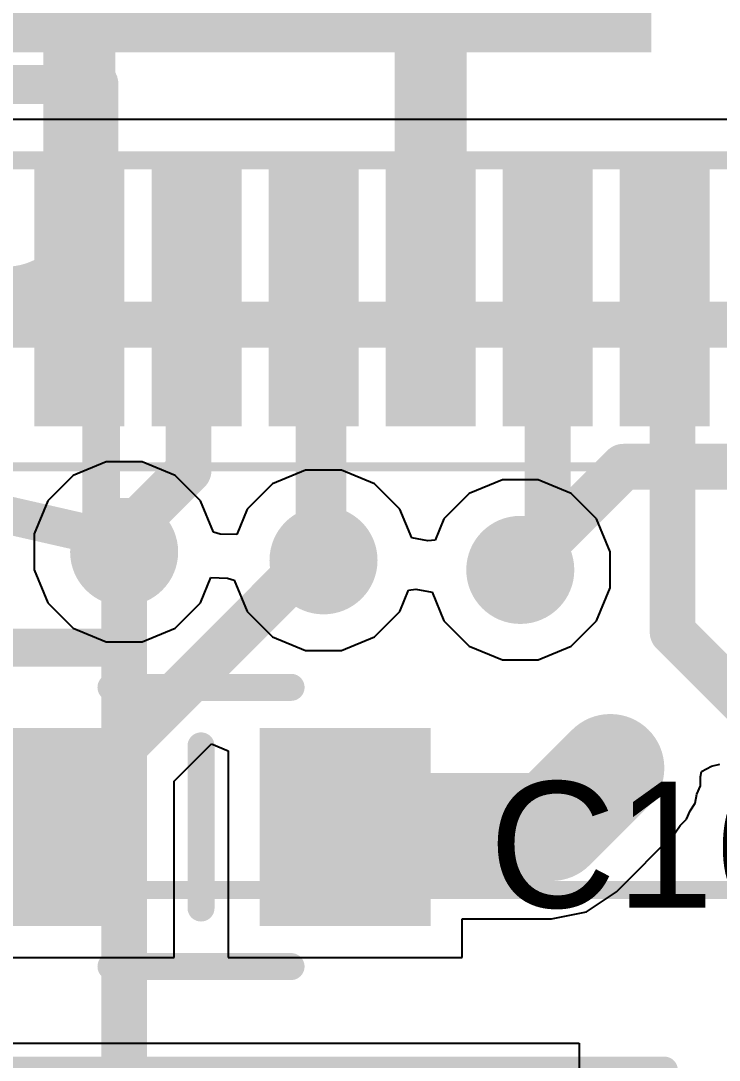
# Model space of a CAD drawing. Header units: inches. Extents: x 0 to 110, y 0 to 95.
# Drawn here: x 50.93 to 54.8, y 46.55 to 52.32 of the extents above; entities that cross this region are included whole.
import ezdxf

# ---------------------------------------------------------------- set-up
doc = ezdxf.new("R2010")
doc.units = ezdxf.units.IN
for name, color, linetype in [('Bottom Layer', 5, 'Continuous'), ('Int1', 16, 'Continuous'), ('Int2', 76, 'Continuous'), ('Mechanical 13', 56, 'Continuous'), ('Panelize Outline', 56, 'Continuous'), ('Top Courtyard', 56, 'Continuous'), ('Top Layer', 1, 'Continuous'), ('Top Overlay', 2, 'Continuous'), ('Top Paste', 8, 'Continuous'), ('Top Solder', 216, 'Continuous'), ('Via Holes', 16, 'Continuous')]:
    doc.layers.add(name, color=color, linetype=linetype)
doc.styles.add('Arial', font='', dxfattribs={"height": 0.2})
doc.styles.add('GOST type B', font='', dxfattribs={"height": 0.2})
doc.styles.get('Arial').set_extended_font_data('Arial')
doc.styles.get('GOST type B').set_extended_font_data('GOST type B')

# ---------------------------------------------------------------- blocks, each defined once
blk = doc.blocks.new('P____PAK_SO_8_735')
at = {"layer": 'Top Courtyard'}
blk.add_lwpolyline([(4.432, -3.45, 0.1, 0.1, 0), (-4.178, -3.45, 0.1, 0.1, 0)], format="xyseb", dxfattribs=at)
at = {"layer": 'Top Overlay'}
blk.add_lwpolyline([(2.127, -2.45, 0.15, 0.15, 0), (-1.673, -2.45, 0.15, 0.15, 0)], format="xyseb", dxfattribs=at)
blk.add_lwpolyline([(-1.7105, -2.45, 0.075, 0.075, 1), (-1.6355, -2.45, 0.075, 0.075, 1)], format="xyseb", close=True, dxfattribs=at)
blk = doc.blocks.new('0603R_741')
at = {"layer": 'Top Layer'}
for points in [[(-1.05, -0.475), (-1.05, 0.475), (-0.25, 0.475), (-0.25, -0.475)], [(0.25, -0.475), (0.25, 0.475), (1.05, 0.475), (1.05, -0.475)]]:
    blk.add_hatch(color=1, dxfattribs=at).paths.add_polyline_path(points)
at = {"layer": 'Top Paste'}
for points in [[(-1.05, -0.475), (-1.05, 0.475), (-0.25, 0.475), (-0.25, -0.475)], [(0.25, -0.475), (0.25, 0.475), (1.05, 0.475), (1.05, -0.475)]]:
    blk.add_hatch(color=8, dxfattribs=at).paths.add_polyline_path(points)
at = {"layer": 'Top Solder'}
for points in [[(-1.075, -0.5), (-1.075, 0.5), (-0.225, 0.5), (-0.225, -0.5)], [(0.225, -0.5), (0.225, 0.5), (1.075, 0.5), (1.075, -0.5)]]:
    blk.add_hatch(color=216, dxfattribs=at).paths.add_polyline_path(points)
at = {"layer": 'Panelize Outline'}
for points in [[(-0.85, -0.475, 0.25, 0.25, 0), (-0.85, 0.475, 0.25, 0.25, 0)], [(0.85, 0.475, 0.25, 0.25, 0), (-0.85, 0.475, 0.25, 0.25, 0)], [(0.85, -0.475, 0.25, 0.25, 0), (0.85, 0.475, 0.25, 0.25, 0)], [(0.85, -0.475, 0.25, 0.25, 0), (-0.85, -0.475, 0.25, 0.25, 0)]]:
    blk.add_lwpolyline(points, format="xyseb", dxfattribs=at)
for points in [[(-0.9125, 0.475, 0.125, 0.125, 1), (-0.7875, 0.475, 0.125, 0.125, 1)], [(-0.9125, 0.475, 0.125, 0.125, 1), (-0.7875, 0.475, 0.125, 0.125, 1)], [(0.7875, 0.475, 0.125, 0.125, 1), (0.9125, 0.475, 0.125, 0.125, 1)], [(0.7875, 0.475, 0.125, 0.125, 1), (0.9125, 0.475, 0.125, 0.125, 1)], [(-0.9125, -0.475, 0.125, 0.125, 1), (-0.7875, -0.475, 0.125, 0.125, 1)], [(-0.9125, -0.475, 0.125, 0.125, 1), (-0.7875, -0.475, 0.125, 0.125, 1)], [(0.7875, -0.475, 0.125, 0.125, 1), (0.9125, -0.475, 0.125, 0.125, 1)], [(0.7875, -0.475, 0.125, 0.125, 1), (0.9125, -0.475, 0.125, 0.125, 1)]]:
    blk.add_lwpolyline(points, format="xyseb", close=True, dxfattribs=at)
at = {"layer": 'Top Overlay'}
for points in [[(0.5, 0.725, 0.15, 0.15, 0), (-0.5, 0.725, 0.15, 0.15, 0)], [(0.5, -0.725, 0.15, 0.15, 0), (-0.5, -0.725, 0.15, 0.15, 0)]]:
    blk.add_lwpolyline(points, format="xyseb", dxfattribs=at)
for points in [[(-0.5375, 0.725, 0.075, 0.075, 1), (-0.4625, 0.725, 0.075, 0.075, 1)], [(0.4625, 0.725, 0.075, 0.075, 1), (0.5375, 0.725, 0.075, 0.075, 1)], [(-0.5375, -0.725, 0.075, 0.075, 1), (-0.4625, -0.725, 0.075, 0.075, 1)], [(0.4625, -0.725, 0.075, 0.075, 1), (0.5375, -0.725, 0.075, 0.075, 1)]]:
    blk.add_lwpolyline(points, format="xyseb", close=True, dxfattribs=at)
at = {"layer": 'Panelize Outline', "style": 'GOST type B'}
blk.add_text('R7b', height=2.15, dxfattribs=at).set_placement((-2.4, 1.4))
blk = doc.blocks.new('HTSSOP_20_748')
at = {"layer": 'Top Layer'}
for points in [[(2.2, 2.5), (3.65, 2.5), (3.65, 2.05), (2.2, 2.05)], [(-1.575, -2.175), (-1.575, 2.175), (1.575, 2.175), (1.575, -2.175)], [(2.2, 1.85), (3.65, 1.85), (3.65, 1.4), (2.2, 1.4)], [(2.2, 1.2), (3.65, 1.2), (3.65, 0.75), (2.2, 0.75)], [(2.2, 0.55), (3.65, 0.55), (3.65, 0.1), (2.2, 0.1)], [(2.2, -0.1), (3.65, -0.1), (3.65, -0.55), (2.2, -0.55)], [(2.2, -0.75), (3.65, -0.75), (3.65, -1.2), (2.2, -1.2)]]:
    blk.add_hatch(color=1, dxfattribs=at).paths.add_polyline_path(points)
at = {"layer": 'Top Paste'}
for points in [[(2.2, 2.5), (3.65, 2.5), (3.65, 2.05), (2.2, 2.05)], [(-1.575, -2.175), (-1.575, 2.175), (1.575, 2.175), (1.575, -2.175)], [(2.2, 1.85), (3.65, 1.85), (3.65, 1.4), (2.2, 1.4)], [(2.2, 1.2), (3.65, 1.2), (3.65, 0.75), (2.2, 0.75)], [(2.2, 0.55), (3.65, 0.55), (3.65, 0.1), (2.2, 0.1)], [(2.2, -0.1), (3.65, -0.1), (3.65, -0.55), (2.2, -0.55)], [(2.2, -0.75), (3.65, -0.75), (3.65, -1.2), (2.2, -1.2)]]:
    blk.add_hatch(color=8, dxfattribs=at).paths.add_polyline_path(points)
at = {"layer": 'Top Solder'}
for points in [[(2.175, 2.525), (3.675, 2.525), (3.675, 2.025), (2.175, 2.025)], [(-1.6, -2.2), (-1.6, 2.2), (1.6, 2.2), (1.6, -2.2)], [(2.175, 1.875), (3.675, 1.875), (3.675, 1.375), (2.175, 1.375)], [(2.175, 1.225), (3.675, 1.225), (3.675, 0.725), (2.175, 0.725)], [(2.175, 0.575), (3.675, 0.575), (3.675, 0.075), (2.175, 0.075)], [(2.175, -0.075), (3.675, -0.075), (3.675, -0.575), (2.175, -0.575)], [(2.175, -0.725), (3.675, -0.725), (3.675, -1.225), (2.175, -1.225)]]:
    blk.add_hatch(color=216, dxfattribs=at).paths.add_polyline_path(points)
at = {"layer": 'Mechanical 13'}
blk.add_lwpolyline([(2.2, -3.25, 0.1, 0.1, 0), (2.2, 3.25, 0.1, 0.1, 0)], format="xyseb", dxfattribs=at)
at = {"layer": 'Top Courtyard'}
blk.add_lwpolyline([(3.9, -3.55, 0.05, 0.05, 0), (3.9, 3.55, 0.05, 0.05, 0)], format="xyseb", dxfattribs=at)
blk = doc.blocks.new('0603C_756')
at = {"layer": 'Top Layer'}
for points in [[(-1.25, -0.525), (-1.25, 0.525), (-0.35, 0.525), (-0.35, -0.525)], [(0.35, -0.525), (0.35, 0.525), (1.25, 0.525), (1.25, -0.525)]]:
    blk.add_hatch(color=1, dxfattribs=at).paths.add_polyline_path(points)
at = {"layer": 'Top Paste'}
for points in [[(-1.25, -0.525), (-1.25, 0.525), (-0.35, 0.525), (-0.35, -0.525)], [(0.35, -0.525), (0.35, 0.525), (1.25, 0.525), (1.25, -0.525)]]:
    blk.add_hatch(color=8, dxfattribs=at).paths.add_polyline_path(points)
at = {"layer": 'Top Solder'}
for points in [[(-1.275, -0.55), (-1.275, 0.55), (-0.325, 0.55), (-0.325, -0.55)], [(0.325, -0.55), (0.325, 0.55), (1.275, 0.55), (1.275, -0.55)]]:
    blk.add_hatch(color=216, dxfattribs=at).paths.add_polyline_path(points)
at = {"layer": 'Top Overlay'}
for points in [[(-0.5, 0.775, 0.15, 0.15, 0), (0.5, 0.775, 0.15, 0.15, 0)], [(0, -0.45, 0.15, 0.15, 0), (0, 0.45, 0.15, 0.15, 0)], [(-0.5, -0.775, 0.15, 0.15, 0), (0.5, -0.775, 0.15, 0.15, 0)]]:
    blk.add_lwpolyline(points, format="xyseb", dxfattribs=at)
for points in [[(-0.5375, 0.775, 0.075, 0.075, 1), (-0.4625, 0.775, 0.075, 0.075, 1)], [(0.4625, 0.775, 0.075, 0.075, 1), (0.5375, 0.775, 0.075, 0.075, 1)], [(-0.0375, 0.45, 0.075, 0.075, 1), (0.0375, 0.45, 0.075, 0.075, 1)], [(-0.0375, -0.45, 0.075, 0.075, 1), (0.0375, -0.45, 0.075, 0.075, 1)], [(-0.5375, -0.775, 0.075, 0.075, 1), (-0.4625, -0.775, 0.075, 0.075, 1)], [(0.4625, -0.775, 0.075, 0.075, 1), (0.5375, -0.775, 0.075, 0.075, 1)]]:
    blk.add_lwpolyline(points, format="xyseb", close=True, dxfattribs=at)

msp = doc.modelspace()

# ---------------------------------------------------------------- hatches: boundary and pattern name
at = {"layer": 'Bottom Layer'}
h = msp.add_hatch(color=5, dxfattribs=at)
edge = h.paths.add_edge_path()
edge.add_arc((51.5, 49.375), 0.3, 0, 360)
h = msp.add_hatch(color=5, dxfattribs=at)
edge = h.paths.add_edge_path()
edge.add_arc((52.6072, 49.3282), 0.3, 0, 360)
h = msp.add_hatch(color=5, dxfattribs=at)
edge = h.paths.add_edge_path()
edge.add_arc((53.7, 49.275), 0.3, 0, 360)
h = msp.add_hatch(color=5, dxfattribs=at)
edge = h.paths.add_edge_path()
edge.add_arc((54.2, 48.175), 0.3, 0, 360)
at = {"layer": 'Int1'}
h = msp.add_hatch(color=16, dxfattribs=at)
edge = h.paths.add_edge_path()
edge.add_arc((51.5, 49.375), 0.3, 0, 360)
h = msp.add_hatch(color=16, dxfattribs=at)
edge = h.paths.add_edge_path()
edge.add_arc((52.6072, 49.3282), 0.3, 0, 360)
h = msp.add_hatch(color=16, dxfattribs=at)
edge = h.paths.add_edge_path()
edge.add_arc((53.7, 49.275), 0.3, 0, 360)
h = msp.add_hatch(color=16, dxfattribs=at)
edge = h.paths.add_edge_path()
edge.add_arc((54.2, 48.175), 0.3, 0, 360)
at = {"layer": 'Int2'}
h = msp.add_hatch(color=76, dxfattribs=at)
edge = h.paths.add_edge_path()
edge.add_arc((51.5, 49.375), 0.3, 0, 360)
h = msp.add_hatch(color=76, dxfattribs=at)
edge = h.paths.add_edge_path()
edge.add_arc((52.6072, 49.3282), 0.3, 0, 360)
h = msp.add_hatch(color=76, dxfattribs=at)
edge = h.paths.add_edge_path()
edge.add_arc((53.7, 49.275), 0.3, 0, 360)
h = msp.add_hatch(color=76, dxfattribs=at)
edge = h.paths.add_edge_path()
edge.add_arc((54.2, 48.175), 0.3, 0, 360)
at = {"layer": 'Top Layer'}
h = msp.add_hatch(color=1, dxfattribs=at)
edge = h.paths.add_edge_path()
edge.add_arc((51.5, 49.375), 0.3, 0, 360)
h = msp.add_hatch(color=1, dxfattribs=at)
edge = h.paths.add_edge_path()
edge.add_arc((52.6072, 49.3282), 0.3, 0, 360)
h = msp.add_hatch(color=1, dxfattribs=at)
edge = h.paths.add_edge_path()
edge.add_arc((53.7, 49.275), 0.3, 0, 360)
h = msp.add_hatch(color=1, dxfattribs=at)
edge = h.paths.add_edge_path()
edge.add_arc((54.2, 48.175), 0.3, 0, 360)
at = {"layer": 'Via Holes'}
h = msp.add_hatch(color=7, dxfattribs=at)
edge = h.paths.add_edge_path()
edge.add_arc((51.5, 49.375), 0.15, 0, 360)
h = msp.add_hatch(color=7, dxfattribs=at)
edge = h.paths.add_edge_path()
edge.add_arc((52.6072, 49.3282), 0.15, 0, 360)
h = msp.add_hatch(color=7, dxfattribs=at)
edge = h.paths.add_edge_path()
edge.add_arc((53.7, 49.275), 0.15, 0, 360)
h = msp.add_hatch(color=7, dxfattribs=at)
edge = h.paths.add_edge_path()
edge.add_arc((54.2, 48.175), 0.15, 0, 360)

# ---------------------------------------------------------------- linework, layer by layer
at = {"layer": 'Bottom Layer'}
for points in [[(47.5385, 50.6365, 0.254, 0.254, 0), (52.6072, 50.6365, 0.254, 0.254, 0)], [(52.6072, 50.6365, 0.254, 0.254, 0), (55.8782, 50.6365, 0.254, 0.254, 0)], [(52.6072, 49.3282, 0.254, 0.254, 0), (52.6072, 50.6365, 0.254, 0.254, 0)], [(53.7, 49.275, 0.254, 0.254, 0), (54.273, 49.848, 0.254, 0.254, 0)], [(54.273, 49.848, 0.254, 0.254, 0), (56.227, 49.848, 0.254, 0.254, 0)], [(51.5, 36.5686, 0.254, 0.254, 0), (51.5, 49.375, 0.254, 0.254, 0)]]:
    msp.add_lwpolyline(points, format="xyseb", dxfattribs=at)
for points in [[(52.5437, 50.6365, 0.127, 0.127, 1), (52.6707, 50.6365, 0.127, 0.127, 1)], [(52.5437, 50.6365, 0.127, 0.127, 1), (52.6707, 50.6365, 0.127, 0.127, 1)], [(52.5437, 50.6365, 0.127, 0.127, 1), (52.6707, 50.6365, 0.127, 0.127, 1)], [(54.2095, 49.848, 0.127, 0.127, 1), (54.3365, 49.848, 0.127, 0.127, 1)], [(54.2095, 49.848, 0.127, 0.127, 1), (54.3365, 49.848, 0.127, 0.127, 1)], [(51.4365, 49.375, 0.127, 0.127, 1), (51.5635, 49.375, 0.127, 0.127, 1)], [(52.5437, 49.3282, 0.127, 0.127, 1), (52.6707, 49.3282, 0.127, 0.127, 1)], [(53.6365, 49.275, 0.127, 0.127, 1), (53.7635, 49.275, 0.127, 0.127, 1)]]:
    msp.add_lwpolyline(points, format="xyseb", close=True, dxfattribs=at)
at = {"layer": 'Int1'}
for p, q in [((51.4006, 49.875), (51.2168, 49.7989)), ((51.5995, 49.875), (51.4006, 49.875)), ((51.7832, 49.7989), (51.5995, 49.875)), ((52.5077, 49.8282), (52.3239, 49.752)), ((52.7066, 49.8282), (52.5077, 49.8282)), ((52.8904, 49.752), (52.7066, 49.8282)), ((51.2168, 49.7989), (51.0761, 49.6582)), ((51.9239, 49.6582), (51.7832, 49.7989)), ((52.3239, 49.752), (52.1833, 49.6114)), ((53.031, 49.6114), (52.8904, 49.752)), ((53.6006, 49.775), (53.4168, 49.6989)), ((53.7995, 49.775), (53.6006, 49.775)), ((53.9832, 49.6989), (53.7995, 49.775)), ((53.4168, 49.6989), (53.2761, 49.5582)), ((54.1239, 49.5582), (53.9832, 49.6989)), ((51.0761, 49.6582), (51, 49.4745)), ((51.9956, 49.485), (51.9239, 49.6582)), ((52.1833, 49.6114), (52.125, 49.4707)), ((53.0969, 49.4523), (53.031, 49.6114)), ((53.2761, 49.5582), (53.2271, 49.4398)), ((54.2, 49.3745), (54.1239, 49.5582)), ((51, 49.4745), (51, 49.2756)), ((52.0327, 49.4735), (51.9956, 49.485)), ((52.125, 49.4707), (52.0327, 49.4735)), ((53.1867, 49.4357), (53.0969, 49.4523)), ((53.2271, 49.4398), (53.1867, 49.4357)), ((54.2, 49.1756), (54.2, 49.3745)), ((51, 49.2756), (51.0761, 49.0918)), ((51.9239, 49.0918), (51.9822, 49.2324)), ((51.9822, 49.2324), (52.0744, 49.2297)), ((52.0744, 49.2297), (52.1115, 49.2181)), ((52.1115, 49.2181), (52.1833, 49.0449)), ((53.0801, 49.1633), (53.1205, 49.1674)), ((53.1205, 49.1674), (53.2102, 49.1509)), ((54.1239, 48.9918), (54.2, 49.1756)), ((53.031, 49.0449), (53.0801, 49.1633)), ((53.2102, 49.1509), (53.2761, 48.9918)), ((51.0761, 49.0918), (51.2168, 48.9511)), ((51.7832, 48.9511), (51.9239, 49.0918)), ((52.1833, 49.0449), (52.3239, 48.9043)), ((52.8904, 48.9043), (53.031, 49.0449)), ((51.2168, 48.9511), (51.4006, 48.875)), ((51.5995, 48.875), (51.7832, 48.9511)), ((53.2761, 48.9918), (53.4168, 48.8511)), ((53.9832, 48.8511), (54.1239, 48.9918)), ((52.3239, 48.9043), (52.5077, 48.8282)), ((52.7066, 48.8282), (52.8904, 48.9043)), ((51.4006, 48.875), (51.5995, 48.875)), ((52.5077, 48.8282), (52.7066, 48.8282)), ((53.4168, 48.8511), (53.6006, 48.775)), ((53.7995, 48.775), (53.9832, 48.8511)), ((53.6006, 48.775), (53.7995, 48.775))]:
    msp.add_line(p, q, dxfattribs=at)
at = {"layer": 'Int2'}
for p, q in [((51.4006, 49.875), (51.2168, 49.7989)), ((51.5995, 49.875), (51.4006, 49.875)), ((51.7832, 49.7989), (51.5995, 49.875)), ((52.5077, 49.8282), (52.3239, 49.752)), ((52.7066, 49.8282), (52.5077, 49.8282)), ((52.8904, 49.752), (52.7066, 49.8282)), ((51.2168, 49.7989), (51.0761, 49.6582)), ((51.9239, 49.6582), (51.7832, 49.7989)), ((52.3239, 49.752), (52.1833, 49.6114)), ((53.031, 49.6114), (52.8904, 49.752)), ((53.6006, 49.775), (53.4168, 49.6989)), ((53.7995, 49.775), (53.6006, 49.775)), ((53.9832, 49.6989), (53.7995, 49.775)), ((53.4168, 49.6989), (53.2761, 49.5582)), ((54.1239, 49.5582), (53.9832, 49.6989)), ((51.0761, 49.6582), (51, 49.4745)), ((51.9956, 49.485), (51.9239, 49.6582)), ((52.1833, 49.6114), (52.125, 49.4707)), ((53.0969, 49.4523), (53.031, 49.6114)), ((53.2761, 49.5582), (53.2271, 49.4398)), ((54.2, 49.3745), (54.1239, 49.5582)), ((51, 49.4745), (51, 49.2756)), ((52.0327, 49.4735), (51.9956, 49.485)), ((52.125, 49.4707), (52.0327, 49.4735)), ((53.1867, 49.4357), (53.0969, 49.4523)), ((53.2271, 49.4398), (53.1867, 49.4357)), ((54.2, 49.1756), (54.2, 49.3745)), ((51, 49.2756), (51.0761, 49.0918)), ((51.9239, 49.0918), (51.9822, 49.2324)), ((51.9822, 49.2324), (52.0744, 49.2297)), ((52.0744, 49.2297), (52.1115, 49.2181)), ((52.1115, 49.2181), (52.1833, 49.0449)), ((53.0801, 49.1633), (53.1205, 49.1674)), ((53.1205, 49.1674), (53.2102, 49.1509)), ((54.1239, 48.9918), (54.2, 49.1756)), ((53.031, 49.0449), (53.0801, 49.1633)), ((53.2102, 49.1509), (53.2761, 48.9918)), ((51.0761, 49.0918), (51.2168, 48.9511)), ((51.7832, 48.9511), (51.9239, 49.0918)), ((52.1833, 49.0449), (52.3239, 48.9043)), ((52.8904, 48.9043), (53.031, 49.0449)), ((51.2168, 48.9511), (51.4006, 48.875)), ((51.5995, 48.875), (51.7832, 48.9511)), ((53.2761, 48.9918), (53.4168, 48.8511)), ((53.9832, 48.8511), (54.1239, 48.9918)), ((52.3239, 48.9043), (52.5077, 48.8282)), ((52.7066, 48.8282), (52.8904, 48.9043)), ((51.4006, 48.875), (51.5995, 48.875)), ((52.5077, 48.8282), (52.7066, 48.8282)), ((53.4168, 48.8511), (53.6006, 48.775)), ((53.7995, 48.775), (53.9832, 48.8511)), ((53.6006, 48.775), (53.7995, 48.775))]:
    msp.add_line(p, q, dxfattribs=at)
at = {"layer": 'Top Layer'}
for p, q in [((55.7, 51.775), (48.7, 51.775)), ((51.777, 48.1015), (51.9846, 48.3091)), ((51.9846, 48.3091), (52.077, 48.2708)), ((52.077, 48.2708), (52.077, 47.123)), ((54.706, 48.1561), (54.7618, 48.1861)), ((54.7618, 48.1861), (54.8076, 48.1959)), ((54.7, 48.1258), (54.706, 48.1561)), ((51.777, 47.123), (51.777, 48.1015)), ((54.6808, 48.0292), (54.7, 48.0756)), ((54.7, 48.0756), (54.7, 48.1258)), ((54.671, 47.9799), (54.6808, 48.0292)), ((54.6431, 47.9382), (54.671, 47.9799)), ((54.6239, 47.8918), (54.6431, 47.9382)), ((54.5605, 47.8145), (54.5884, 47.8563)), ((54.5884, 47.8563), (54.6239, 47.8918)), ((54.2335, 47.4875), (54.5605, 47.8145)), ((54.0681, 47.377), (54.2335, 47.4875)), ((53.873, 47.3382), (54.0681, 47.377)), ((53.377, 47.123), (53.377, 47.3382)), ((53.377, 47.3382), (53.873, 47.3382)), ((50.477, 47.123), (51.777, 47.123)), ((52.077, 47.123), (53.377, 47.123)), ((48.027, 46.648), (54.027, 46.648)), ((54.027, 46.648), (54.027, 41.348))]:
    msp.add_line(p, q, dxfattribs=at)
for points in [[(51.252, 50.823, 0.4, 0.4, 0), (51.252, 52.773, 0.4, 0.4, 0)], [(53.202, 50.823, 0.4, 0.4, 0), (53.202, 52.773, 0.4, 0.4, 0)], [(51.858, 50.779, 0.254, 0.254, 0), (51.902, 50.823, 0.254, 0.254, 0)], [(51.858, 49.8266, 0.254, 0.254, 0), (51.858, 50.779, 0.254, 0.254, 0)], [(52.552, 50.823, 0.254, 0.254, 0), (52.5796, 50.7954, 0.254, 0.254, 0)], [(52.5796, 49.3557, 0.254, 0.254, 0), (52.5796, 50.7954, 0.254, 0.254, 0)], [(53.852, 49.5206, 0.254, 0.254, 0), (53.852, 50.823, 0.254, 0.254, 0)], [(54.502, 50.823, 0.254, 0.254, 0), (54.546, 50.779, 0.254, 0.254, 0)], [(54.546, 48.929, 0.254, 0.254, 0), (54.546, 50.779, 0.254, 0.254, 0)], [(51.5, 49.4686, 0.254, 0.254, 0), (51.858, 49.8266, 0.254, 0.254, 0)], [(53.7, 49.3686, 0.254, 0.254, 0), (53.852, 49.5206, 0.254, 0.254, 0)], [(51.5, 49.375, 0.254, 0.254, 0), (51.5, 49.4686, 0.254, 0.254, 0)], [(52.5796, 49.3557, 0.254, 0.254, 0), (52.6072, 49.3282, 0.254, 0.254, 0)], [(53.7, 49.275, 0.254, 0.254, 0), (53.7, 49.3686, 0.254, 0.254, 0)], [(51.127, 47.923, 0.254, 0.254, 0), (52.452, 49.248, 0.254, 0.254, 0)], [(52.452, 49.248, 0.254, 0.254, 0), (52.527, 49.248, 0.254, 0.254, 0)], [(52.527, 49.248, 0.254, 0.254, 0), (52.5395, 49.2605, 0.254, 0.254, 0)], [(54.546, 48.929, 0.254, 0.254, 0), (55.37, 48.105, 0.254, 0.254, 0)], [(53.873, 47.848, 0.6, 0.6, 0), (54.2, 48.175, 0.6, 0.6, 0)], [(52.727, 47.848, 0.6, 0.6, 0), (53.873, 47.848, 0.6, 0.6, 0)], [(51.127, 47.848, 0.254, 0.254, 0), (51.127, 47.923, 0.254, 0.254, 0)]]:
    msp.add_lwpolyline(points, format="xyseb", dxfattribs=at)
for points in [[(51.152, 50.823, 0.2, 0.2, 1), (51.352, 50.823, 0.2, 0.2, 1)], [(53.102, 50.823, 0.2, 0.2, 1), (53.302, 50.823, 0.2, 0.2, 1)], [(51.7945, 50.779, 0.127, 0.127, 1), (51.9215, 50.779, 0.127, 0.127, 1)], [(51.7945, 50.779, 0.127, 0.127, 1), (51.9215, 50.779, 0.127, 0.127, 1)], [(51.8385, 50.823, 0.127, 0.127, 1), (51.9655, 50.823, 0.127, 0.127, 1)], [(52.4885, 50.823, 0.127, 0.127, 1), (52.6155, 50.823, 0.127, 0.127, 1)], [(52.5161, 50.7954, 0.127, 0.127, 1), (52.6431, 50.7954, 0.127, 0.127, 1)], [(52.5161, 50.7954, 0.127, 0.127, 1), (52.6431, 50.7954, 0.127, 0.127, 1)], [(53.7885, 50.823, 0.127, 0.127, 1), (53.9155, 50.823, 0.127, 0.127, 1)], [(54.4385, 50.823, 0.127, 0.127, 1), (54.5655, 50.823, 0.127, 0.127, 1)], [(54.4825, 50.779, 0.127, 0.127, 1), (54.6095, 50.779, 0.127, 0.127, 1)], [(54.4825, 50.779, 0.127, 0.127, 1), (54.6095, 50.779, 0.127, 0.127, 1)], [(51.7945, 49.8266, 0.127, 0.127, 1), (51.9215, 49.8266, 0.127, 0.127, 1)], [(51.7945, 49.8266, 0.127, 0.127, 1), (51.9215, 49.8266, 0.127, 0.127, 1)], [(53.7885, 49.5206, 0.127, 0.127, 1), (53.9155, 49.5206, 0.127, 0.127, 1)], [(53.7885, 49.5206, 0.127, 0.127, 1), (53.9155, 49.5206, 0.127, 0.127, 1)], [(51.4365, 49.4686, 0.127, 0.127, 1), (51.5635, 49.4686, 0.127, 0.127, 1)], [(51.4365, 49.4686, 0.127, 0.127, 1), (51.5635, 49.4686, 0.127, 0.127, 1)], [(51.4365, 49.375, 0.127, 0.127, 1), (51.5635, 49.375, 0.127, 0.127, 1)], [(52.5161, 49.3557, 0.127, 0.127, 1), (52.6431, 49.3557, 0.127, 0.127, 1)], [(52.5161, 49.3557, 0.127, 0.127, 1), (52.6431, 49.3557, 0.127, 0.127, 1)], [(52.5437, 49.3282, 0.127, 0.127, 1), (52.6707, 49.3282, 0.127, 0.127, 1)], [(53.6365, 49.3686, 0.127, 0.127, 1), (53.7635, 49.3686, 0.127, 0.127, 1)], [(53.6365, 49.3686, 0.127, 0.127, 1), (53.7635, 49.3686, 0.127, 0.127, 1)], [(53.6365, 49.275, 0.127, 0.127, 1), (53.7635, 49.275, 0.127, 0.127, 1)], [(52.3885, 49.248, 0.127, 0.127, 1), (52.5155, 49.248, 0.127, 0.127, 1)], [(52.3885, 49.248, 0.127, 0.127, 1), (52.5155, 49.248, 0.127, 0.127, 1)], [(52.4635, 49.248, 0.127, 0.127, 1), (52.5905, 49.248, 0.127, 0.127, 1)], [(52.4635, 49.248, 0.127, 0.127, 1), (52.5905, 49.248, 0.127, 0.127, 1)], [(52.476, 49.2605, 0.127, 0.127, 1), (52.603, 49.2605, 0.127, 0.127, 1)], [(54.4825, 48.929, 0.127, 0.127, 1), (54.6095, 48.929, 0.127, 0.127, 1)], [(54.4825, 48.929, 0.127, 0.127, 1), (54.6095, 48.929, 0.127, 0.127, 1)], [(54.05, 48.175, 0.3, 0.3, 1), (54.35, 48.175, 0.3, 0.3, 1)], [(52.577, 47.848, 0.3, 0.3, 1), (52.877, 47.848, 0.3, 0.3, 1)], [(53.723, 47.848, 0.3, 0.3, 1), (54.023, 47.848, 0.3, 0.3, 1)], [(53.723, 47.848, 0.3, 0.3, 1), (54.023, 47.848, 0.3, 0.3, 1)], [(51.0635, 47.923, 0.127, 0.127, 1), (51.1905, 47.923, 0.127, 0.127, 1)], [(51.0635, 47.923, 0.127, 0.127, 1), (51.1905, 47.923, 0.127, 0.127, 1)], [(51.0635, 47.848, 0.127, 0.127, 1), (51.1905, 47.848, 0.127, 0.127, 1)]]:
    msp.add_lwpolyline(points, format="xyseb", close=True, dxfattribs=at)

# ---------------------------------------------------------------- block references
for name, p, rotation in [('HTSSOP_20_748', (52.227, 53.748), 270), ('0603R_741', (47.927, 49.898), 270), ('P____PAK_SO_8_735', (52.827, 44.048), 180)]:
    msp.add_blockref(name, p, dxfattribs=dict(rotation=rotation))
msp.add_blockref('0603C_756', (51.927, 47.848))

# ---------------------------------------------------------------- texts
at = {"layer": 'Top Overlay', "style": 'Arial'}
msp.add_text('C16b', height=0.7, dxfattribs=at).set_placement((53.5254, 47.4001))

doc.saveas('drawing.dxf')
